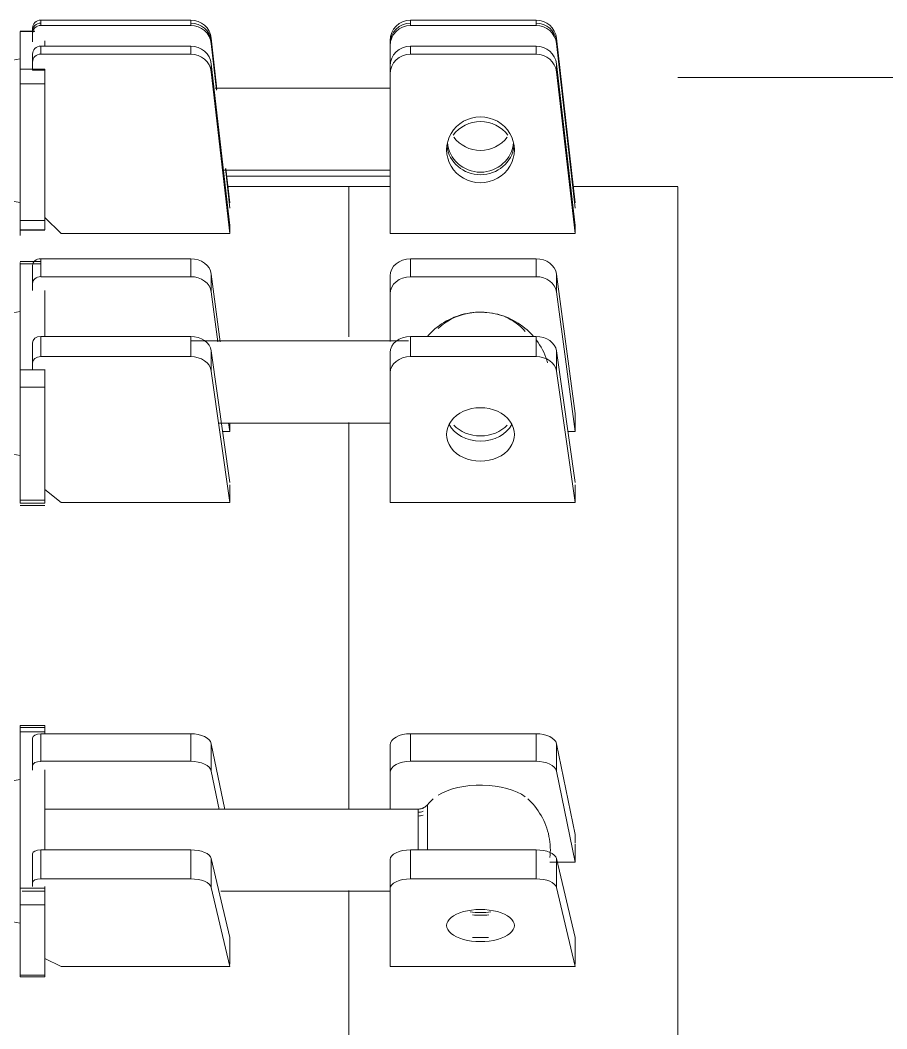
# Model space of a CAD drawing. Extents: x -181672 to 290600, y -29000 to 395522.
# Drawn here: x -6354.6 to -6143.7, y 37763.5 to 38008.9 of the extents above; entities that cross this region are included whole.
import ezdxf

# ---------------------------------------------------------------- set-up
doc = ezdxf.new("R2010")
doc.units = 0
doc.header["$LTSCALE"] = 10
doc.layers.add('XFM7P20PCW$0$M-EQPM-2', color=252, linetype='Continuous', lineweight=9)
doc.layers.add('XFM7P20PCW$0$M-EQPM-3', color=252, linetype='Continuous', lineweight=9)

# ---------------------------------------------------------------- blocks, each defined once
blk = doc.blocks.new('XFM7P20PCW$0$A$C33a3deab')
at = {"layer": 'XFM7P20PCW$0$M-EQPM-2'}
for p, q in [((315.75, 1552.92), (310.46, 1582.92)), ((284.81, 1575.96), (280.75, 1552.92)), ((170.56, 1573.55), (166.92, 1552.92)), ((201.92, 1552.92), (198.27, 1573.63)), ((108.16, 1568.4), (105.43, 1552.92)), ((140.43, 1552.92), (137.7, 1568.4)), ((98.73, 1552.92), (98.73, 1549.36)), ((107.93, 1552.92), (98.8, 1552.92)), ((98.8, 1552.92), (98.8, 1549.43)), ((101.11, 1552.92), (99.72, 1552.92)), ((100.21, 1552.92), (109.28, 1552.92)), ((101.11, 1552.92), (113.23, 1552.92)), ((101.14, 1552.92), (102.53, 1552.92)), ((113.23, 1552.92), (102.53, 1552.92)), ((107.93, 1546.92), (107.93, 1552.92)), ((107.93, 1552.92), (111.49, 1552.92)), ((108.19, 1552.92), (124.36, 1552.92)), ((112.72, 1552.92), (108.71, 1552.92)), ((112.84, 1552.92), (109.99, 1552.92)), ((110.86, 1552.92), (112.15, 1552.92)), ((112.41, 1552.92), (111.1, 1552.92)), ((144.75, 1552.92), (111.49, 1552.92)), ((111.49, 1552.92), (111.49, 1546.92)), ((113.57, 1552.92), (115.09, 1552.92)), ((115.13, 1552.92), (125.11, 1552.92)), ((125.3, 1552.92), (132.92, 1552.92)), ((126.23, 1552.92), (137.15, 1552.92)), ((135.8, 1552.92), (132.26, 1552.92)), ((132.26, 1552.92), (134.37, 1552.92)), ((132.28, 1552.92), (133.68, 1552.92)), ((136.57, 1552.92), (132.35, 1552.92)), ((133.18, 1552.92), (137.54, 1552.92)), ((137.77, 1552.92), (133.5, 1552.92)), ((133.5, 1552.92), (146.11, 1552.92)), ((137.22, 1552.92), (134.37, 1552.92)), ((135.8, 1552.92), (138.65, 1552.92)), ((137.93, 1552.92), (147.06, 1552.92)), ((148.42, 1552.92), (139.35, 1552.92)), ((144.75, 1546.92), (144.75, 1552.92)), ((144.75, 1552.92), (147.06, 1552.92)), ((147.49, 1552.92), (146.11, 1552.92)), ((147.06, 1552.92), (147.06, 1546.92)), ((147.13, 1546.92), (147.13, 1552.92)), ((154.75, 1552.92), (154.75, 1547.92)), ((155.01, 1552.92), (155.32, 1552.92)), ((181.1, 1552.92), (155.32, 1552.92)), ((155.32, 1552.92), (155.32, 1547.92)), ((155.99, 1552.92), (174.62, 1552.92)), ((159.25, 1552.92), (161.38, 1552.92)), ((161.38, 1552.92), (159.93, 1552.92)), ((174.44, 1552.92), (170.37, 1552.92)), ((170.6, 1552.92), (179.42, 1552.92)), ((174.61, 1552.92), (175.85, 1552.92)), ((176.14, 1552.92), (179.38, 1552.92)), ((179.92, 1552.92), (197.26, 1552.92)), ((180.13, 1552.92), (194, 1552.92)), ((181.1, 1546.92), (181.1, 1552.92)), ((181.1, 1552.92), (185.29, 1552.92)), ((212.84, 1552.92), (185.29, 1552.92)), ((185.29, 1552.92), (185.29, 1546.92)), ((193.59, 1552.92), (213.52, 1552.92)), ((196.99, 1552.92), (194.08, 1552.92)), ((212.84, 1546.92), (212.84, 1552.92)), ((212.84, 1552.92), (213.52, 1552.92)), ((213.52, 1552.92), (213.52, 1546.92)), ((214.09, 1546.92), (214.09, 1552.92)), ((267.68, 1552.92), (267.68, 1546.92)), ((268.09, 1552.92), (267.68, 1552.92)), ((267.68, 1552.92), (269.17, 1552.92)), ((268.09, 1546.92), (268.09, 1552.92)), ((268.09, 1552.92), (285.22, 1552.92)), ((307.18, 1552.92), (269.17, 1552.92)), ((269.17, 1552.92), (269.17, 1546.92)), ((284.26, 1552.92), (286.85, 1552.92)), ((286.99, 1552.92), (284.38, 1552.92)), ((287.67, 1552.92), (286.32, 1552.92)), ((288.35, 1552.92), (289.97, 1552.92)), ((289.97, 1552.92), (304.64, 1552.92)), ((291.23, 1552.92), (292.77, 1552.92)), ((293.24, 1552.92), (305.64, 1552.92)), ((305.73, 1552.92), (307.32, 1552.92)), ((306.36, 1552.92), (312.12, 1552.92)), ((307.18, 1546.92), (307.18, 1552.92)), ((307.18, 1552.92), (311.29, 1552.92)), ((312.24, 1552.92), (308.15, 1552.92)), ((308.4, 1552.92), (327.33, 1552.92)), ((328.41, 1552.92), (311.29, 1552.92)), ((311.29, 1552.92), (311.29, 1546.92)), ((328.41, 1546.92), (328.41, 1552.92)), ((328.41, 1552.92), (328.82, 1552.92)), ((328.82, 1552.92), (328.42, 1552.92)), ((328.82, 1546.92), (328.82, 1552.92)), ((99.29, 1549.92), (98, 1549.92)), ((99.98, 1549.92), (98, 1549.92)), ((98, 1549.92), (99.29, 1549.92)), ((99.29, 1549.92), (101.26, 1549.92)), ((106.22, 1549.92), (104.29, 1549.92)), ((106.23, 1549.92), (104.29, 1549.92)), ((104.29, 1549.92), (106.22, 1549.92)), ((106.22, 1549.92), (108.17, 1549.92)), ((108.17, 1549.92), (108.17, 1546.92)), ((160.11, 1549.92), (155.74, 1549.92)), ((157.42, 1549.92), (155.74, 1549.92)), ((155.74, 1549.92), (160.11, 1549.92)), ((160.11, 1549.92), (161.79, 1549.92)), ((179.47, 1549.92), (174.55, 1549.92)), ((176.13, 1549.92), (174.55, 1549.92)), ((174.55, 1549.92), (179.47, 1549.92)), ((179.47, 1549.92), (181.04, 1549.92)), ((277.45, 1549.92), (270.74, 1549.92)), ((271.83, 1549.92), (270.74, 1549.92)), ((270.74, 1549.92), (277.45, 1549.92)), ((277.45, 1549.92), (278.54, 1549.92)), ((305.9, 1549.92), (298.85, 1549.92)), ((299.8, 1549.92), (298.85, 1549.92)), ((298.85, 1549.92), (305.9, 1549.92)), ((305.9, 1549.92), (306.84, 1549.92)), ((96.03, 1547.92), (97.31, 1547.92)), ((96.03, 1547.92), (96.03, 1511.4)), ((97.31, 1511.4), (97.31, 1547.92)), ((101.02, 1546.92), (102.35, 1546.92)), ((102.35, 1547.92), (104.28, 1547.92)), ((102.35, 1547.92), (102.35, 1511.4)), ((104.28, 1511.4), (104.28, 1547.92)), ((111.49, 1546.92), (107.93, 1546.92)), ((108.17, 1546.92), (113.15, 1546.92)), ((113.15, 1546.92), (108.17, 1546.92)), ((108.17, 1546.92), (113.15, 1546.92)), ((109.34, 1546.92), (108.17, 1546.92)), ((108.17, 1546.92), (113.15, 1546.92)), ((113.15, 1546.92), (108.17, 1546.92)), ((142.14, 1546.92), (108.17, 1546.92)), ((108.17, 1546.92), (144.07, 1546.92)), ((113.15, 1546.92), (108.17, 1546.92)), ((108.17, 1546.92), (113.15, 1546.92)), ((113.15, 1546.92), (109.34, 1546.92)), ((109.99, 1546.92), (112.84, 1546.92)), ((111.49, 1546.92), (144.75, 1546.92)), ((115.09, 1546.92), (113.57, 1546.92)), ((125.11, 1546.92), (115.13, 1546.92)), ((132.92, 1546.92), (125.3, 1546.92)), ((132.25, 1546.92), (135.8, 1546.92)), ((136.6, 1546.92), (132.25, 1546.92)), ((132.25, 1546.92), (136.6, 1546.92)), ((134.37, 1546.92), (132.25, 1546.92)), ((136.5, 1546.92), (132.25, 1546.92)), ((132.25, 1546.92), (137.78, 1546.92)), ((133.68, 1546.92), (132.28, 1546.92)), ((136.6, 1546.92), (133.57, 1546.92)), ((136.6, 1546.92), (133.57, 1546.92)), ((133.57, 1546.92), (136.6, 1546.92)), ((134.37, 1546.92), (137.22, 1546.92)), ((136.5, 1546.92), (137.78, 1546.92)), ((147.06, 1546.92), (137.93, 1546.92)), ((142.14, 1546.92), (144.07, 1546.92)), ((144.07, 1546.92), (147.95, 1542.92)), ((147.06, 1546.92), (144.75, 1546.92)), ((154.07, 1547.92), (158.44, 1547.92)), ((154.07, 1547.92), (154.07, 1511.4)), ((158.44, 1511.4), (158.44, 1547.92)), ((172.98, 1546.92), (161.79, 1546.92)), ((172.98, 1546.92), (161.79, 1546.92)), ((161.79, 1546.92), (172.98, 1546.92)), ((162.69, 1546.92), (172.98, 1546.92)), ((172.98, 1547.92), (177.89, 1547.92)), ((172.98, 1547.92), (172.98, 1511.4)), ((177.89, 1511.4), (177.89, 1547.92)), ((205.34, 1546.92), (181.04, 1546.92)), ((181.04, 1546.92), (210.25, 1546.92)), ((185.29, 1546.92), (181.1, 1546.92)), ((194, 1546.92), (181.54, 1546.92)), ((185.29, 1546.92), (212.84, 1546.92)), ((213.52, 1546.92), (193.58, 1546.92)), ((205.34, 1546.92), (210.25, 1546.92)), ((210.25, 1546.92), (213.41, 1542.92)), ((213.52, 1546.92), (212.84, 1546.92)), ((269.17, 1546.92), (267.68, 1546.92)), ((267.68, 1546.92), (268.09, 1546.92)), ((269.64, 1546.92), (268.09, 1546.92)), ((269.17, 1546.92), (269.64, 1546.92)), ((269.65, 1547.92), (276.36, 1547.92)), ((269.65, 1547.92), (269.65, 1511.4)), ((276.36, 1511.4), (276.36, 1547.92)), ((278.4, 1546.92), (297.9, 1546.92)), ((285.22, 1546.92), (278.54, 1546.92)), ((288.35, 1546.92), (278.54, 1546.92)), ((278.54, 1546.92), (287.26, 1546.92)), ((286.32, 1546.92), (287.82, 1546.92)), ((290.68, 1546.92), (289.25, 1546.92)), ((292.87, 1546.92), (291.23, 1546.92)), ((297.9, 1546.92), (293.24, 1546.92)), ((297.9, 1547.92), (304.95, 1547.92)), ((297.9, 1547.92), (297.9, 1511.4)), ((304.95, 1511.4), (304.95, 1547.92)), ((317.31, 1546.92), (306.84, 1546.92)), ((306.84, 1546.92), (324.35, 1546.92)), ((311.29, 1546.92), (307.18, 1546.92)), ((327.33, 1546.92), (308.4, 1546.92)), ((311.29, 1546.92), (328.41, 1546.92)), ((317.31, 1546.92), (324.35, 1546.92)), ((324.35, 1546.92), (326.25, 1542.92)), ((328.82, 1546.92), (328.41, 1546.92)), ((328.42, 1546.92), (328.82, 1546.92)), ((147.95, 1542.92), (147.95, 1501.92)), ((213.41, 1542.92), (213.41, 1501.92)), ((326.25, 1542.92), (326.25, 1501.92)), ((96.03, 1511.4), (97.31, 1511.4)), ((102.35, 1511.4), (104.28, 1511.4)), ((154.07, 1511.4), (158.44, 1511.4)), ((172.98, 1511.4), (177.89, 1511.4)), ((269.65, 1511.4), (276.36, 1511.4)), ((297.9, 1511.4), (304.95, 1511.4)), ((100.42, 1506.43), (112.84, 1505.03)), ((101.7, 1506.43), (100.42, 1506.43)), ((113.07, 1505.15), (101.7, 1506.43)), ((106.67, 1506.43), (146.02, 1501.92)), ((108.6, 1506.43), (106.67, 1506.43)), ((147.95, 1501.92), (108.6, 1506.43)), ((157.79, 1506.43), (174.31, 1504.24)), ((162.16, 1506.43), (157.79, 1506.43)), ((174.32, 1504.82), (162.16, 1506.43)), ((176.49, 1506.43), (208.5, 1501.92)), ((181.4, 1506.43), (176.49, 1506.43)), ((213.41, 1501.92), (181.4, 1506.43)), ((272.07, 1506.43), (288.11, 1503.16)), ((278.78, 1506.43), (272.07, 1506.43)), ((288.11, 1504.52), (278.78, 1506.43)), ((300.01, 1506.43), (319.2, 1501.92)), ((307.06, 1506.43), (300.01, 1506.43)), ((326.25, 1501.92), (307.06, 1506.43)), ((141.73, 1501.92), (132.12, 1503)), ((132.12, 1502.86), (140.44, 1501.92)), ((136.5, 1502.51), (136.5, 1472.92)), ((196.13, 1501.92), (193.99, 1502.21)), ((196.13, 1503.66), (196.13, 1501.92)), ((146.02, 1501.92), (147.95, 1501.92)), ((193.99, 1501.92), (196.13, 1501.92)), ((209.11, 1501.92), (213.41, 1501.92)), ((319.2, 1501.92), (325.72, 1501.92)), ((136.5, 1472.92), (136.5, 1462.92)), ((136.6, 1472.92), (173.11, 1472.92)), ((173.11, 1472.92), (136.6, 1472.92)), ((173.11, 1472.92), (137.42, 1472.92)), ((137.42, 1472.92), (173.11, 1472.92)), ((268.64, 1472.92), (193.93, 1472.92)), ((193.93, 1472.92), (288, 1472.92)), ((288, 1472.92), (193.93, 1472.92)), ((193.93, 1472.92), (268.64, 1472.92)), ((288, 1472.92), (269.62, 1472.92)), ((269.62, 1472.92), (288, 1472.92)), ((341.03, 1472.92), (307.81, 1472.92)), ((307.81, 1472.92), (434.8, 1472.92)), ((434.8, 1472.92), (307.81, 1472.92)), ((307.81, 1472.92), (341.03, 1472.92)), ((102.25, 1462.92), (100.96, 1462.92)), ((112.61, 1462.92), (100.96, 1462.92)), ((100.96, 1462.92), (102.25, 1462.92)), ((103.05, 1462.92), (101.68, 1462.92)), ((101.68, 1462.92), (112.61, 1462.92)), ((102.25, 1462.92), (112.61, 1462.92)), ((112.61, 1462.92), (103.05, 1462.92)), ((109.14, 1462.92), (107.2, 1462.92)), ((146.02, 1462.92), (107.2, 1462.92)), ((107.2, 1462.92), (109.14, 1462.92)), ((110.31, 1462.92), (108.29, 1462.92)), ((108.29, 1462.92), (112.61, 1462.92)), ((109.14, 1462.92), (147.95, 1462.92)), ((112.61, 1462.92), (110.31, 1462.92)), ((136.6, 1462.92), (132.54, 1462.92)), ((132.54, 1462.92), (136.6, 1462.92)), ((140.44, 1462.92), (132.54, 1462.92)), ((132.54, 1462.92), (141.73, 1462.92)), ((136.6, 1462.92), (133.82, 1462.92)), ((133.82, 1462.92), (136.6, 1462.92)), ((146.02, 1462.92), (147.95, 1462.92)), ((147.95, 1462.92), (147.95, 1417.92)), ((162.63, 1462.92), (158.26, 1462.92)), ((174.22, 1462.92), (158.26, 1462.92)), ((158.26, 1462.92), (162.63, 1462.92)), ((162.63, 1462.92), (174.22, 1462.92)), ((181.83, 1462.92), (176.92, 1462.92)), ((208.5, 1462.92), (176.92, 1462.92)), ((176.92, 1462.92), (181.83, 1462.92)), ((181.83, 1462.92), (213.41, 1462.92)), ((194.03, 1462.92), (196.13, 1462.92)), ((194.03, 1462.92), (196.13, 1462.92)), ((209.11, 1462.92), (213.41, 1462.92)), ((213.41, 1462.92), (213.41, 1417.92)), ((279.08, 1462.92), (272.37, 1462.92)), ((288.04, 1462.92), (272.37, 1462.92)), ((272.37, 1462.92), (279.08, 1462.92)), ((279.08, 1462.92), (287.29, 1462.92)), ((307.32, 1462.92), (300.27, 1462.92)), ((319.2, 1462.92), (300.27, 1462.92)), ((300.27, 1462.92), (307.32, 1462.92)), ((307.32, 1462.92), (326.25, 1462.92)), ((319.2, 1462.92), (325.72, 1462.92)), ((326.25, 1462.92), (326.25, 1417.92)), ((97.31, 1457.92), (96.03, 1457.92)), ((96.03, 1457.92), (96.03, 1427.4)), ((97.31, 1427.4), (97.31, 1457.92)), ((104.28, 1457.92), (102.35, 1457.92)), ((102.35, 1457.92), (102.35, 1427.4)), ((104.28, 1427.4), (104.28, 1457.92)), ((158.44, 1457.92), (154.07, 1457.92)), ((154.07, 1457.92), (154.07, 1427.4)), ((158.44, 1427.4), (158.44, 1457.92)), ((177.89, 1457.92), (172.98, 1457.92)), ((172.98, 1457.92), (172.98, 1427.4)), ((177.89, 1427.4), (177.89, 1457.92)), ((276.36, 1457.92), (269.65, 1457.92)), ((269.65, 1457.92), (269.65, 1427.4)), ((276.36, 1427.4), (276.36, 1457.92)), ((304.95, 1457.92), (297.9, 1457.92)), ((297.9, 1457.92), (297.9, 1427.4)), ((304.95, 1427.4), (304.95, 1457.92)), ((319.2, 1439), (319.2, 1442.84)), ((96.03, 1427.4), (97.31, 1427.4)), ((102.35, 1427.4), (104.28, 1427.4)), ((154.07, 1427.4), (158.44, 1427.4)), ((172.98, 1427.4), (177.89, 1427.4)), ((269.65, 1427.4), (276.36, 1427.4)), ((297.9, 1427.4), (304.95, 1427.4)), ((300.86, 1424.06), (300.86, 1417.92)), ((101.7, 1422.43), (100.42, 1422.43)), ((100.42, 1422.43), (140.44, 1417.92)), ((141.73, 1417.92), (101.7, 1422.43)), ((108.6, 1422.43), (106.67, 1422.43)), ((106.67, 1422.43), (146.02, 1417.92)), ((147.95, 1417.92), (108.6, 1422.43)), ((162.16, 1422.43), (157.79, 1422.43)), ((157.79, 1422.43), (191.76, 1417.92)), ((196.13, 1417.92), (162.16, 1422.43)), ((181.4, 1422.43), (176.49, 1422.43)), ((176.49, 1422.43), (208.5, 1417.92)), ((213.41, 1417.92), (181.4, 1422.43)), ((278.78, 1422.43), (272.07, 1422.43)), ((272.07, 1422.43), (294.15, 1417.92)), ((300.86, 1417.92), (278.78, 1422.43)), ((307.06, 1422.43), (300.01, 1422.43)), ((300.01, 1422.43), (319.2, 1417.92)), ((326.25, 1417.92), (307.06, 1422.43)), ((136.5, 1418.51), (136.5, 1392.92)), ((196.13, 1419.66), (196.13, 1417.92)), ((147.95, 1417.92), (146.02, 1417.92)), ((196.13, 1417.92), (191.76, 1417.92)), ((213.41, 1417.92), (209.11, 1417.92)), ((296.28, 1417.92), (294.15, 1417.92)), ((300.86, 1417.92), (296.52, 1417.92)), ((325.72, 1417.92), (319.2, 1417.92)), ((110, 1392.92), (110, 1036.55)), ((136.6, 1392.92), (490, 1392.92)), ((268.64, 1392.92), (137.42, 1392.92)), ((490, 1392.92), (161.42, 1392.92)), ((161.42, 1392.92), (490, 1392.92)), ((341.03, 1392.92), (269.62, 1392.92))]:
    blk.add_line(p, q, dxfattribs=at)
at = {"layer": 'XFM7P20PCW$0$M-EQPM-2', "extrusion": (0, 0, -1)}
for centre, major_axis, ratio, start_param, end_param in [((98, 1547.92), (0, 2), 0.987036, 4.712389, 6.283185), ((98.72, 1547.92), (0, 2), 0.985109, 4.712389, 6.283185), ((99.29, 1547.92), (0, 2), 0.987036, 4.712389, 6.283185), ((104.29, 1547.92), (0, 2), 0.970356, 4.712389, 6.283185), ((106.22, 1547.92), (0, 2), 0.970356, 4.712389, 6.283185), ((155.74, 1547.92), (0, 2), 0.837514, 4.712389, 6.283185), ((160.11, 1547.92), (0, 2), 0.837514, 4.712389, 6.283185), ((174.55, 1547.92), (0, 2), 0.78939, 4.712389, 6.283185), ((179.47, 1547.92), (0, 2), 0.78939, 4.712389, 6.283185), ((270.74, 1547.92), (0, 2), 0.544534, 4.712389, 6.283185), ((277.45, 1547.92), (0, 2), 0.544534, 4.712389, 6.283185), ((298.85, 1547.92), (0, 2), 0.47321, 4.712389, 6.283185), ((305.9, 1547.92), (0, 2), 0.47321, 4.712389, 6.283185), ((100.96, 1511.4), (0, 5), 0.987036, 3.25225, 4.712389), ((101.68, 1511.4), (0, 5), 0.985109, 3.25225, 4.712389), ((102.25, 1511.4), (0, 5), 0.987036, 3.25225, 4.712389), ((107.2, 1511.4), (0, 5), 0.970356, 3.25225, 4.712389), ((109.14, 1511.4), (0, 5), 0.970356, 3.25225, 4.712389), ((158.26, 1511.4), (0, 5), 0.837514, 3.25225, 4.712389), ((162.63, 1511.4), (0, 5), 0.837514, 3.25225, 4.712389), ((176.92, 1511.4), (0, 5), 0.78939, 3.25225, 4.712389), ((181.83, 1511.4), (0, 5), 0.78939, 3.25225, 4.712389), ((272.37, 1511.4), (0, 5), 0.544534, 3.25225, 4.712389), ((279.08, 1511.4), (0, 5), 0.544534, 3.25225, 4.712389), ((300.27, 1511.4), (0, 5), 0.47321, 3.25225, 4.712389), ((307.32, 1511.4), (0, 5), 0.47321, 3.25225, 4.712389), ((100.96, 1457.92), (0, 5), 0.987036, 4.712389, 6.283185), ((101.68, 1457.92), (0, 5), 0.985109, 4.712389, 6.283185), ((102.25, 1457.92), (0, 5), 0.987036, 4.712389, 6.283185), ((107.2, 1457.92), (0, 5), 0.970356, 4.712389, 6.283185), ((109.14, 1457.92), (0, 5), 0.970356, 4.712389, 6.283185), ((158.26, 1457.92), (0, 5), 0.837514, 4.712389, 6.283185), ((162.63, 1457.92), (0, 5), 0.837514, 4.712389, 6.283185), ((176.92, 1457.92), (0, 5), 0.78939, 4.712389, 6.283185), ((181.83, 1457.92), (0, 5), 0.78939, 4.712389, 6.283185), ((272.37, 1457.92), (0, 5), 0.544534, 4.712389, 6.283185), ((279.08, 1457.92), (0, 5), 0.544534, 4.712389, 6.283185), ((300.27, 1457.92), (0, 5), 0.47321, 4.712389, 6.283185), ((307.32, 1457.92), (0, 5), 0.47321, 4.712389, 6.283185), ((127.57, 1440.92), (0, 8.25), 0.970356, 4.712389, 7.853982), ((125.64, 1440.92), (0, 8.25), 0.970356, 0.122767, 1.570796), ((196.83, 1440.92), (0, 8.25), 0.78939, 4.712389, 7.853982), ((191.92, 1440.92), (0, 8.25), 0.78939, 0.390836, 1.570796), ((316.31, 1440.92), (0, 8.25), 0.47321, 4.712389, 7.853982), ((128.69, 1440.92), (0, 8.25), 0.967489, 4.712389, 5.654867), ((309.26, 1440.92), (0, 8.25), 0.47321, 1.256637, 1.570796), ((127.57, 1440.92), (0, 8.25), 0.970356, 1.570796, 4.712389), ((128.69, 1440.92), (0, 8.25), 0.967489, 3.769911, 4.712389), ((125.64, 1440.92), (0, 8.25), 0.970356, 1.570796, 3.018825), ((196.83, 1440.92), (0, 8.25), 0.78939, 1.570796, 4.712389), ((191.92, 1440.92), (0, 8.25), 0.78939, 1.570796, 2.750756), ((316.31, 1440.92), (0, 8.25), 0.47321, 1.570796, 4.712389), ((309.26, 1440.92), (0, 8.25), 0.47321, 1.570796, 1.884956), ((100.96, 1427.4), (0, 5), 0.987036, 3.25225, 4.712389), ((101.68, 1427.4), (0, 5), 0.985109, 3.25225, 4.712389), ((102.25, 1427.4), (0, 5), 0.987036, 3.25225, 4.712389), ((107.2, 1427.4), (0, 5), 0.970356, 3.25225, 4.712389), ((109.14, 1427.4), (0, 5), 0.970356, 3.25225, 4.712389), ((158.26, 1427.4), (0, 5), 0.837514, 3.25225, 4.712389), ((162.63, 1427.4), (0, 5), 0.837514, 3.25225, 4.712389), ((176.92, 1427.4), (0, 5), 0.78939, 3.25225, 4.712389), ((181.83, 1427.4), (0, 5), 0.78939, 3.25225, 4.712389), ((272.37, 1427.4), (0, 5), 0.544534, 3.25225, 4.712389), ((279.08, 1427.4), (0, 5), 0.544534, 3.25225, 4.712389), ((300.27, 1427.4), (0, 5), 0.47321, 3.25225, 4.712389), ((307.32, 1427.4), (0, 5), 0.47321, 3.25225, 4.712389)]:
    blk.add_ellipse(centre, major_axis=major_axis, ratio=ratio, start_param=start_param, end_param=end_param, dxfattribs=at)
at = {"layer": 'XFM7P20PCW$0$M-EQPM-3'}
for p, q in [((307.99, 1546.92), (307.99, 1552.46)), ((287.99, 1546.92), (287.99, 1456.12)), ((174.06, 1511.4), (174.06, 1458.47)), ((112.55, 1505.47), (112.55, 1462.92)), ((194.06, 1462.92), (194.06, 1504.64)), ((132.55, 1462.92), (132.55, 1503.69)), ((133.97, 1462.92), (133.97, 1502.72)), ((307.99, 1462.92), (307.99, 1504.13)), ((287.99, 1456.12), (293.25, 1456.12)), ((297.9, 1456.12), (289.67, 1456.12)), ((293.25, 1456.12), (297.9, 1456.12)), ((292.76, 1453.84), (287.06, 1453.84)), ((290.56, 1453.84), (297.9, 1453.84)), ((297.9, 1453.84), (292.76, 1453.84))]:
    blk.add_line(p, q, dxfattribs=at)
at = {"layer": 'XFM7P20PCW$0$M-EQPM-3', "flags": 128}
for points in [[(286.94, 1453.84), (287.02, 1453.92), (287.11, 1454), (287.19, 1454.09), (287.27, 1454.18), (287.35, 1454.27), (287.42, 1454.37), (287.49, 1454.47), (287.55, 1454.57), (287.61, 1454.67), (287.67, 1454.78), (287.72, 1454.89), (287.77, 1455), (287.81, 1455.11), (287.85, 1455.22), (287.88, 1455.34), (287.91, 1455.46), (287.93, 1455.57), (287.95, 1455.69), (287.97, 1455.81), (287.98, 1455.93), (287.98, 1456.05), (287.99, 1456.12)], [(172.85, 1428.14), (172.35, 1428.6), (171.87, 1429.08), (171.4, 1429.57), (170.96, 1430.09), (170.54, 1430.62), (170.14, 1431.17), (169.76, 1431.74), (169.4, 1432.32), (169.07, 1432.91), (168.76, 1433.52), (168.48, 1434.13), (168.22, 1434.76), (167.99, 1435.4), (167.78, 1436.05), (167.6, 1436.7), (167.44, 1437.36), (167.31, 1438.03), (167.21, 1438.7), (167.13, 1439.38), (167.09, 1440.06), (167.06, 1440.74), (167.07, 1441.42), (167.1, 1442.1), (167.16, 1442.77), (167.25, 1443.45), (167.37, 1444.12), (167.51, 1444.78), (167.68, 1445.44), (167.87, 1446.09), (168.09, 1446.74), (168.33, 1447.37), (168.61, 1448), (168.9, 1448.61), (169.22, 1449.21), (169.56, 1449.8), (169.93, 1450.37), (170.32, 1450.93), (170.73, 1451.47), (171.16, 1451.99), (171.62, 1452.5), (172.09, 1452.99), (172.58, 1453.46), (173.01, 1453.84)], [(285.5, 1452.46), (285.97, 1452.95), (286.46, 1453.42), (286.94, 1453.84)], [(297.99, 1423.92), (297.31, 1423.94), (296.63, 1423.98), (295.95, 1424.04), (295.28, 1424.14), (294.61, 1424.26), (293.94, 1424.41), (293.29, 1424.58), (292.64, 1424.78), (292, 1425.01), (291.36, 1425.26), (290.74, 1425.54), (290.13, 1425.84), (289.54, 1426.17), (288.95, 1426.52), (288.39, 1426.89), (287.83, 1427.29), (287.3, 1427.7), (286.78, 1428.14), (286.27, 1428.6), (285.79, 1429.08), (285.5, 1429.39)], [(179.37, 1424.58), (178.72, 1424.78), (178.07, 1425.01), (177.44, 1425.26), (176.82, 1425.54), (176.21, 1425.84), (175.62, 1426.17), (175.03, 1426.52), (174.46, 1426.89), (173.91, 1427.29)], [(299.77, 1424.02), (299.09, 1423.96), (298.41, 1423.93), (297.99, 1423.92)]]:
    blk.add_lwpolyline(points, dxfattribs=at)
at = {"layer": 'XFM7P20PCW$0$M-EQPM-3', "extrusion": (0, 0, -1)}
for centre, major_axis, ratio, start_param, end_param in [((286, 1456.12), (0, 3), 0.921929, 1.570796, 2.002402), ((287.17, 1456.12), (0, 3), 0.831998, 1.570796, 2.002402), ((177.31, 1440.92), (0, 12.96), 0.78939, 4.289278, 5.628244), ((288.29, 1440.92), (0, 12.96), 0.47321, 3.715435, 5.628244), ((125.2, 1440.92), (0, 8.05), 0.970356, 0.07439, 3.067203), ((119.89, 1440.92), (0, 8.05), 0.970356, 0.628319, 2.513274), ((190.82, 1440.92), (0, 8.05), 0.78939, 0.628319, 2.513274), ((307.68, 1440.92), (0, 12.96), 0.47321, 1.420064, 1.730066), ((177.31, 1440.92), (0, 12.96), 0.78939, 3.715435, 4.233858)]:
    blk.add_ellipse(centre, major_axis=major_axis, ratio=ratio, start_param=start_param, end_param=end_param, dxfattribs=at)
blk = doc.blocks.new('XFM7P20PCW')
at = {"xscale": -1, "rotation": 90}
blk.add_blockref('XFM7P20PCW$0$A$C33a3deab', (-4801.65262, 38104.96209), dxfattribs=at)

msp = doc.modelspace()

# ---------------------------------------------------------------- block references
msp.add_blockref('XFM7P20PCW', (0, 0))

doc.saveas('drawing.dxf')
